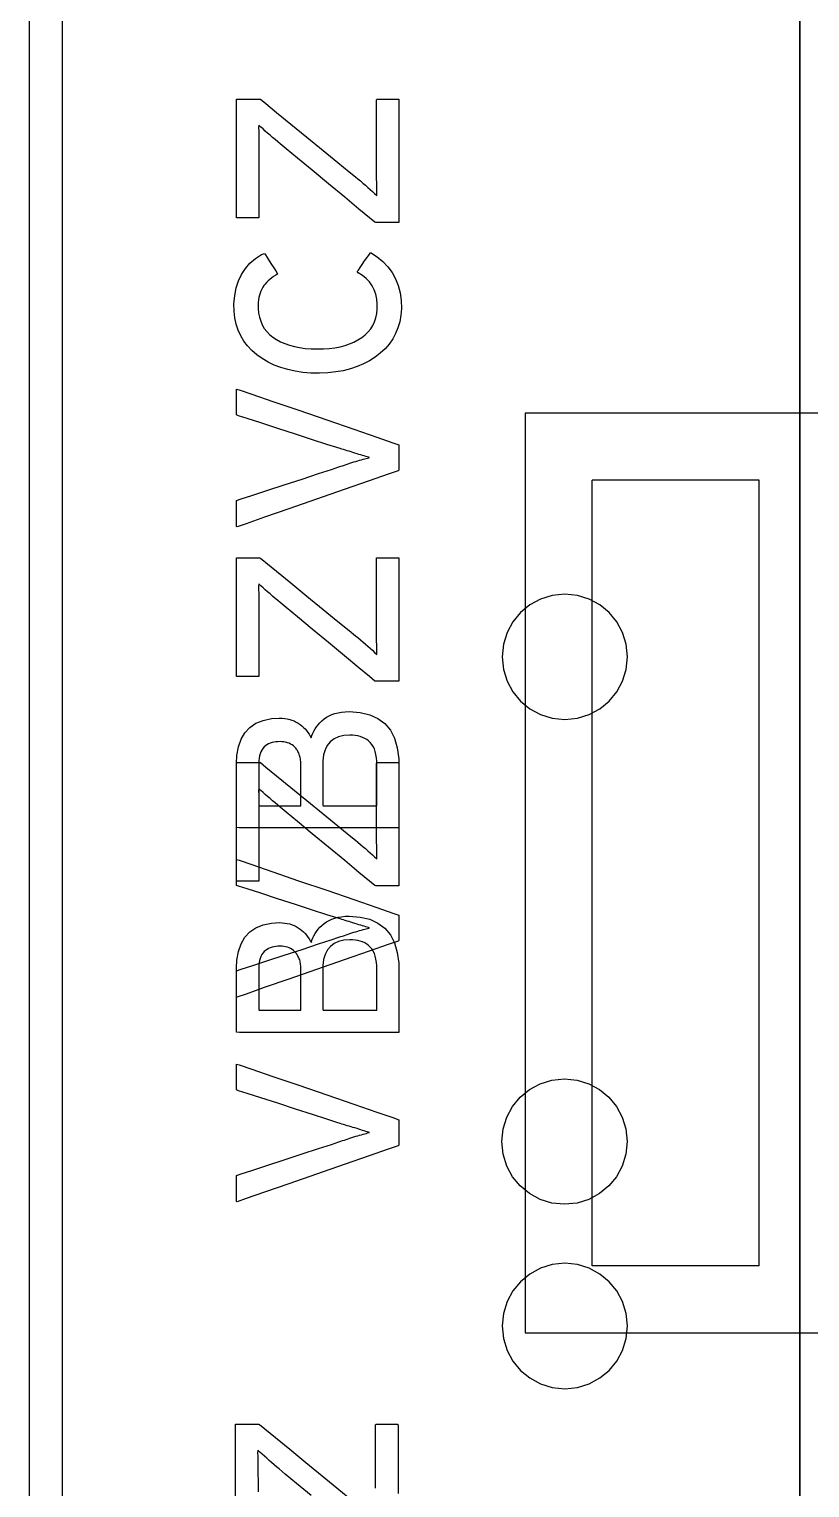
# Model space of a CAD drawing. Extents: x 1 to 47.7, y 0.2 to 33.5.
# Drawn here: x 34.671 to 35.138, y 13.323 to 14.195 of the extents above; entities that cross this region are included whole.
import ezdxf

# ---------------------------------------------------------------- set-up
doc = ezdxf.new("R2010")
doc.units = 0
doc.header["$MEASUREMENT"] = 0
for name, color, linetype in [('1_1__SCREW_TERMINAL_BLOCK_', 7, 'CONTINUOUS'), ('1_2__SCREW_TERMINAL_BLOCK_', 7, 'CONTINUOUS'), ('1_3__CONNECTORIZED_RELAY__', 7, 'CONTINUOUS'), ('1_4__CONNECTORIZED_RELAY__', 7, 'CONTINUOUS')]:
    doc.layers.add(name, color=color, linetype=linetype)

msp = doc.modelspace()

# ---------------------------------------------------------------- linework, layer by layer
at = {"layer": '1_1__SCREW_TERMINAL_BLOCK_'}
for points in [[(34.67119, 14.24592), (34.67119, 14.19406), (34.67119, 14.14131), (34.67119, 14.08769), (34.67119, 14.0332), (34.67119, 13.97785), (34.67119, 13.92167), (34.67119, 13.86466), (34.67119, 13.80683), (34.67119, 13.7482), (34.67119, 13.68879), (34.6712, 13.6286), (34.6712, 13.56764), (34.6712, 13.50594), (34.6712, 13.38034), (34.6712, 13.25189), (34.6712, 13.1207), (34.6712, 12.98687), (34.6712, 12.8505), (34.6712, 12.7117), (34.6712, 12.57057), (34.6712, 12.42721), (34.6712, 12.28172), (34.6712, 12.13421)], [(34.69119, 12.80901), (34.69119, 12.93327), (34.69119, 13.05502), (34.69119, 13.17415), (34.69119, 13.29058), (34.69119, 13.40421), (34.69119, 13.45994), (34.69119, 13.51493), (34.69119, 13.56917), (34.69118, 13.62266), (34.69118, 13.67537), (34.69118, 13.72729), (34.69118, 13.77842), (34.69118, 13.82874), (34.69118, 13.87823), (34.69118, 13.9269), (34.69118, 13.97471), (34.69118, 14.02167), (34.69118, 14.06776), (34.69118, 14.11297), (34.69118, 14.15729), (34.69118, 14.2007)]]:
    msp.add_lwpolyline(points, dxfattribs=at)
for points in [[(34.89242, 13.80549), (34.8919, 13.80549), (34.89052, 13.80549), (34.88853, 13.80549), (34.8862, 13.80549), (34.88377, 13.80549), (34.88151, 13.80549), (34.87967, 13.80549), (34.87851, 13.80549), (34.87806, 13.80564), (34.87486, 13.80828), (34.86847, 13.81357), (34.85992, 13.82065), (34.85026, 13.82864), (34.84052, 13.8367), (34.83175, 13.84395), (34.82499, 13.84955), (34.82127, 13.85263), (34.81993, 13.85374), (34.81833, 13.85508), (34.81679, 13.8564), (34.81529, 13.85769), (34.81385, 13.85896), (34.81245, 13.8602), (34.81111, 13.86142), (34.80981, 13.86261), (34.80856, 13.86378), (34.80844, 13.86225), (34.80849, 13.86021), (34.80854, 13.8581), (34.80858, 13.85592), (34.80861, 13.85367), (34.80863, 13.85136), (34.80865, 13.84897), (34.80866, 13.84651), (34.80866, 13.84432), (34.80866, 13.84265), (34.80866, 13.83887), (34.80866, 13.83365), (34.80866, 13.82764), (34.80866, 13.82148), (34.80866, 13.81584), (34.80866, 13.81136), (34.80866, 13.80871), (34.80857, 13.80827), (34.8077, 13.80827), (34.80611, 13.80827), (34.80406, 13.80827), (34.80178, 13.80827), (34.79952, 13.80827), (34.79752, 13.80827), (34.79602, 13.80827), (34.79528, 13.80827), (34.79523, 13.80962), (34.79523, 13.81544), (34.79523, 13.82466), (34.79523, 13.836), (34.79523, 13.84816), (34.79523, 13.85987), (34.79523, 13.86983), (34.79523, 13.87675), (34.79523, 13.87934), (34.79575, 13.87934), (34.79712, 13.87934), (34.7991, 13.87934), (34.80143, 13.87934), (34.80384, 13.87934), (34.8061, 13.87934), (34.80793, 13.87934), (34.80908, 13.87934), (34.80953, 13.87919), (34.81273, 13.87658), (34.81913, 13.87135), (34.82769, 13.86436), (34.83736, 13.85645), (34.84711, 13.84849), (34.85589, 13.84131), (34.86266, 13.83578), (34.86638, 13.83274), (34.86772, 13.83165), (34.86933, 13.83033), (34.87089, 13.82903), (34.87239, 13.82774), (34.87384, 13.82648), (34.87523, 13.82523), (34.87657, 13.824), (34.87786, 13.82279), (34.87909, 13.82159), (34.87921, 13.82312), (34.87916, 13.82516), (34.87911, 13.82727), (34.87907, 13.82945), (34.87904, 13.8317), (34.87902, 13.83401), (34.879, 13.8364), (34.87899, 13.83886), (34.87899, 13.84105), (34.87899, 13.84283), (34.87899, 13.84684), (34.87899, 13.85238), (34.87899, 13.85877), (34.87899, 13.86531), (34.87899, 13.8713), (34.87899, 13.87605), (34.87899, 13.87887), (34.87908, 13.87934), (34.87995, 13.87934), (34.88154, 13.87934), (34.88359, 13.87934), (34.88587, 13.87934), (34.88813, 13.87934), (34.89013, 13.87934), (34.89162, 13.87934), (34.89237, 13.87934), (34.89242, 13.87793), (34.89242, 13.87189), (34.89242, 13.86231), (34.89242, 13.85053), (34.89242, 13.83788), (34.89242, 13.82572), (34.89242, 13.81537), (34.89242, 13.80818)], [(34.8626, 13.78739), (34.86917, 13.78687), (34.87492, 13.78549), (34.87985, 13.78326), (34.88397, 13.78016), (34.88727, 13.77621), (34.88976, 13.77139), (34.89143, 13.76572), (34.89229, 13.75919), (34.89242, 13.7549), (34.89242, 13.75236), (34.89242, 13.74778), (34.89242, 13.74189), (34.89242, 13.73541), (34.89242, 13.72904), (34.89242, 13.72351), (34.89242, 13.71953), (34.89242, 13.71782), (34.88949, 13.7178), (34.8803, 13.7178), (34.86666, 13.7178), (34.85043, 13.7178), (34.83348, 13.7178), (34.81767, 13.7178), (34.80486, 13.7178), (34.79691, 13.7178), (34.79523, 13.71797), (34.79523, 13.72033), (34.79523, 13.72487), (34.79523, 13.73085), (34.79523, 13.73753), (34.79523, 13.74416), (34.79523, 13.75002), (34.79523, 13.75435), (34.79523, 13.75642), (34.79547, 13.76107), (34.79637, 13.76634), (34.79796, 13.7709), (34.80022, 13.77476), (34.80317, 13.77792), (34.80681, 13.78037), (34.81112, 13.78213), (34.81612, 13.78318), (34.82085, 13.78351), (34.8225, 13.78345), (34.82408, 13.78329), (34.8256, 13.78304), (34.82705, 13.7827), (34.82843, 13.78226), (34.82974, 13.78174), (34.83099, 13.78112), (34.83217, 13.78042), (34.83328, 13.77964), (34.83432, 13.77881), (34.83531, 13.77792), (34.83624, 13.77697), (34.83711, 13.77596), (34.83792, 13.7749), (34.83868, 13.77378), (34.83938, 13.77261), (34.83999, 13.77167), (34.84037, 13.77305), (34.84087, 13.7744), (34.84149, 13.77572), (34.84222, 13.77701), (34.84307, 13.77827), (34.84403, 13.77951), (34.84511, 13.78071), (34.8463, 13.78189), (34.84761, 13.78301), (34.84904, 13.78401), (34.8506, 13.78489), (34.85229, 13.78563), (34.8541, 13.78624), (34.85604, 13.78672), (34.8581, 13.78708), (34.86029, 13.7873)], [(34.82128, 13.76941), (34.82001, 13.76937), (34.81879, 13.76925), (34.81763, 13.76906), (34.81651, 13.76879), (34.81545, 13.76843), (34.81443, 13.76801), (34.81347, 13.7675), (34.81256, 13.76691), (34.81172, 13.7662), (34.811, 13.76534), (34.81037, 13.76437), (34.80983, 13.7633), (34.80939, 13.76212), (34.80903, 13.76084), (34.80877, 13.75945), (34.8086, 13.75795), (34.80853, 13.75635), (34.80853, 13.75538), (34.80853, 13.75281), (34.80853, 13.74913), (34.80853, 13.74483), (34.80853, 13.74041), (34.80853, 13.73636), (34.80853, 13.73317), (34.80853, 13.73134), (34.80878, 13.73109), (34.8106, 13.73109), (34.81378, 13.73109), (34.81781, 13.73109), (34.82221, 13.73109), (34.8265, 13.73109), (34.83016, 13.73109), (34.83272, 13.73109), (34.83369, 13.73109), (34.83369, 13.73206), (34.83369, 13.73463), (34.83369, 13.73831), (34.83369, 13.74261), (34.83369, 13.74703), (34.83369, 13.75108), (34.83369, 13.75427), (34.83369, 13.7561), (34.83368, 13.75677), (34.83365, 13.75759), (34.83359, 13.75837), (34.83349, 13.75912), (34.83336, 13.75984), (34.83321, 13.76053), (34.83301, 13.76118), (34.83279, 13.76181), (34.83253, 13.7624), (34.83227, 13.76296), (34.83199, 13.76349), (34.8317, 13.76401), (34.83138, 13.7645), (34.83105, 13.76498), (34.8307, 13.76543), (34.83034, 13.76586), (34.82995, 13.76627), (34.82934, 13.7668), (34.82848, 13.76741), (34.82758, 13.76794), (34.82664, 13.76839), (34.82566, 13.76876), (34.82463, 13.76904), (34.82355, 13.76925), (34.82244, 13.76937)], [(34.86301, 13.77329), (34.85942, 13.77299), (34.85628, 13.77223), (34.85359, 13.771), (34.85135, 13.76931), (34.84956, 13.76716), (34.84822, 13.76454), (34.84733, 13.76145), (34.84689, 13.7579), (34.84684, 13.75615), (34.84684, 13.75396), (34.84684, 13.75045), (34.84684, 13.74614), (34.84684, 13.74157), (34.84684, 13.73726), (34.84684, 13.73375), (34.84684, 13.73156), (34.84699, 13.73109), (34.84906, 13.73109), (34.85302, 13.73109), (34.85821, 13.73109), (34.86395, 13.73109), (34.86958, 13.73109), (34.87444, 13.73109), (34.87784, 13.73109), (34.87912, 13.73109), (34.87912, 13.73209), (34.87912, 13.73474), (34.87912, 13.73852), (34.87912, 13.74291), (34.87912, 13.74738), (34.87912, 13.75142), (34.87912, 13.7545), (34.87912, 13.75611), (34.87909, 13.75769), (34.87894, 13.75976), (34.87866, 13.76167), (34.87825, 13.76342), (34.8777, 13.76502), (34.87703, 13.76646), (34.87622, 13.76775), (34.87528, 13.76888), (34.87423, 13.76984), (34.87311, 13.77065), (34.87192, 13.77135), (34.87064, 13.77194), (34.86928, 13.77243), (34.86784, 13.7728), (34.86631, 13.77307), (34.8647, 13.77323)], [(34.89242, 13.66565), (34.89242, 13.66508), (34.89242, 13.66356), (34.89242, 13.66137), (34.89242, 13.6588), (34.89242, 13.65614), (34.89242, 13.65368), (34.89242, 13.6517), (34.89242, 13.65049), (34.89191, 13.65008), (34.88591, 13.64799), (34.87456, 13.64405), (34.85967, 13.63888), (34.84306, 13.6331), (34.82652, 13.62736), (34.81188, 13.62227), (34.80094, 13.61847), (34.79552, 13.61658), (34.79523, 13.6168), (34.79523, 13.61813), (34.79523, 13.62023), (34.79523, 13.6228), (34.79523, 13.62554), (34.79523, 13.62816), (34.79523, 13.63037), (34.79523, 13.63186), (34.79525, 13.63236), (34.79795, 13.63324), (34.80437, 13.63534), (34.81337, 13.63828), (34.82378, 13.64169), (34.83445, 13.64518), (34.84423, 13.64838), (34.85196, 13.65091), (34.85649, 13.6524), (34.85767, 13.65279), (34.85871, 13.65314), (34.85977, 13.65349), (34.86085, 13.65385), (34.86195, 13.65422), (34.86307, 13.6546), (34.86421, 13.65497), (34.86537, 13.65536), (34.86655, 13.65574), (34.86775, 13.65609), (34.86889, 13.65641), (34.86997, 13.65671), (34.87098, 13.65699), (34.87193, 13.65725), (34.87282, 13.65748), (34.87365, 13.6577), (34.87441, 13.6579), (34.87486, 13.65808), (34.87414, 13.65826), (34.87336, 13.65846), (34.87251, 13.6587), (34.8716, 13.65896), (34.87062, 13.65926), (34.86958, 13.65958), (34.86848, 13.65993), (34.86732, 13.66031), (34.8661, 13.66069), (34.8649, 13.66105), (34.86372, 13.6614), (34.86257, 13.66174), (34.86144, 13.66208), (34.86033, 13.66241), (34.85925, 13.66274), (34.85819, 13.66306), (34.85716, 13.66338), (34.85516, 13.66403), (34.84934, 13.66591), (34.84075, 13.66869), (34.83053, 13.672), (34.81984, 13.67545), (34.80984, 13.67869), (34.80166, 13.68134), (34.79648, 13.68302), (34.79523, 13.68346), (34.79523, 13.68433), (34.79523, 13.68609), (34.79523, 13.68844), (34.79523, 13.69109), (34.79523, 13.69376), (34.79523, 13.69615), (34.79523, 13.69797), (34.79523, 13.69893), (34.79674, 13.6985), (34.80438, 13.69588), (34.81687, 13.69159), (34.83241, 13.68625), (34.84919, 13.68049), (34.86538, 13.67493), (34.87919, 13.67019), (34.88881, 13.66689)], [(34.99146, 13.56769), (34.99901, 13.56693), (35.00604, 13.56475), (35.01241, 13.56129), (35.01796, 13.55671), (35.02254, 13.55116), (35.026, 13.54479), (35.02818, 13.53776), (35.02894, 13.53021), (35.02818, 13.52264), (35.026, 13.5156), (35.02254, 13.50923), (35.01796, 13.50368), (35.01241, 13.49909), (35.00604, 13.49564), (34.99901, 13.49345), (34.99146, 13.49269), (34.9839, 13.49345), (34.97687, 13.49564), (34.9705, 13.49909), (34.96495, 13.50368), (34.96037, 13.50923), (34.95691, 13.5156), (34.95473, 13.52264), (34.95397, 13.53021), (34.95473, 13.53776), (34.95691, 13.54479), (34.96037, 13.55116), (34.96495, 13.55671), (34.9705, 13.56129), (34.97687, 13.56475), (34.9839, 13.56693)]]:
    msp.add_lwpolyline(points, close=True, dxfattribs=at)
at = {"layer": '1_2__SCREW_TERMINAL_BLOCK_'}
for points in [[(35.13232, 15.01263), (35.13232, 12.37903)], [(34.67119, 14.24592), (34.67119, 14.19406), (34.67119, 14.14131), (34.67119, 14.08769), (34.67119, 14.0332), (34.67119, 13.97785), (34.67119, 13.92167), (34.67119, 13.86466), (34.67119, 13.80683), (34.67119, 13.7482), (34.67119, 13.68879), (34.6712, 13.6286), (34.6712, 13.56764), (34.6712, 13.50594), (34.6712, 13.38034), (34.6712, 13.25189), (34.6712, 13.1207), (34.6712, 12.98687), (34.6712, 12.8505), (34.6712, 12.7117), (34.6712, 12.57057), (34.6712, 12.42721), (34.6712, 12.28172), (34.6712, 12.13421)], [(34.69119, 12.80901), (34.69119, 12.93327), (34.69119, 13.05502), (34.69119, 13.17415), (34.69119, 13.29058), (34.69119, 13.40421), (34.69119, 13.45994), (34.69119, 13.51493), (34.69119, 13.56917), (34.69118, 13.62266), (34.69118, 13.67537), (34.69118, 13.72729), (34.69118, 13.77842), (34.69118, 13.82874), (34.69118, 13.87823), (34.69118, 13.9269), (34.69118, 13.97471), (34.69118, 14.02167), (34.69118, 14.06776), (34.69118, 14.11297), (34.69118, 14.15729), (34.69118, 14.2007)], [(34.79468, 13.31784), (34.79468, 13.33), (34.79468, 13.34171), (34.79468, 13.35167), (34.79468, 13.35859), (34.79468, 13.36118), (34.79519, 13.36118), (34.79657, 13.36118), (34.79855, 13.36118), (34.80087, 13.36118), (34.80329, 13.36118), (34.80554, 13.36118), (34.80737, 13.36118), (34.80853, 13.36118), (34.80898, 13.36103), (34.81218, 13.35842), (34.81858, 13.35319), (34.82713, 13.34619), (34.8368, 13.33829), (34.84655, 13.33033), (34.85533, 13.32315), (34.8621, 13.31762)], [(34.87843, 13.32289), (34.87843, 13.32467), (34.87843, 13.32867), (34.87843, 13.33422), (34.87843, 13.34061), (34.87843, 13.34715), (34.87843, 13.35314), (34.87843, 13.35789), (34.87843, 13.36071), (34.87853, 13.36118), (34.8794, 13.36118), (34.88098, 13.36118), (34.88303, 13.36118), (34.88531, 13.36118), (34.88757, 13.36118), (34.88957, 13.36118), (34.89107, 13.36118), (34.89182, 13.36118), (34.89186, 13.35977), (34.89186, 13.35373), (34.89186, 13.34415), (34.89186, 13.33237), (34.89186, 13.31972)], [(34.83997, 13.31854), (34.8312, 13.32579), (34.82443, 13.33139), (34.82072, 13.33447), (34.81938, 13.33558), (34.81778, 13.33692), (34.81623, 13.33823), (34.81474, 13.33953), (34.81329, 13.34079), (34.81189, 13.34204), (34.81055, 13.34326), (34.80925, 13.34445), (34.80801, 13.34562), (34.80788, 13.34409), (34.80794, 13.34205), (34.80798, 13.33994), (34.80802, 13.33776), (34.80805, 13.33551), (34.80808, 13.3332), (34.80809, 13.33081), (34.8081, 13.32835), (34.80811, 13.32616), (34.80811, 13.32449), (34.80811, 13.32071)]]:
    msp.add_lwpolyline(points, dxfattribs=at)
for points in [[(34.89243, 14.07985), (34.89191, 14.07985), (34.89053, 14.07985), (34.88855, 14.07985), (34.88621, 14.07985), (34.88379, 14.07985), (34.88152, 14.07985), (34.87968, 14.07985), (34.87853, 14.07985), (34.87807, 14.08), (34.87488, 14.08264), (34.86848, 14.08793), (34.85994, 14.095), (34.85027, 14.103), (34.84054, 14.11106), (34.83177, 14.11831), (34.825, 14.12391), (34.82128, 14.12699), (34.81995, 14.1281), (34.81835, 14.12944), (34.8168, 14.13076), (34.8153, 14.13205), (34.81386, 14.13332), (34.81246, 14.13456), (34.81112, 14.13578), (34.80982, 14.13697), (34.80858, 14.13814), (34.80845, 14.13661), (34.80851, 14.13457), (34.80855, 14.13246), (34.80859, 14.13028), (34.80862, 14.12803), (34.80864, 14.12572), (34.80866, 14.12333), (34.80867, 14.12087), (34.80868, 14.11868), (34.80868, 14.11701), (34.80868, 14.11323), (34.80868, 14.10801), (34.80868, 14.102), (34.80868, 14.09584), (34.80868, 14.0902), (34.80868, 14.08572), (34.80868, 14.08307), (34.80858, 14.08263), (34.80771, 14.08263), (34.80613, 14.08263), (34.80408, 14.08263), (34.8018, 14.08263), (34.79953, 14.08263), (34.79753, 14.08263), (34.79604, 14.08263), (34.79529, 14.08263), (34.79525, 14.08398), (34.79525, 14.0898), (34.79525, 14.09902), (34.79525, 14.11036), (34.79525, 14.12252), (34.79525, 14.13423), (34.79525, 14.14419), (34.79525, 14.15111), (34.79525, 14.1537), (34.79576, 14.1537), (34.79714, 14.1537), (34.79912, 14.1537), (34.80144, 14.1537), (34.80386, 14.1537), (34.80611, 14.1537), (34.80794, 14.1537), (34.8091, 14.1537), (34.80955, 14.15355), (34.81275, 14.15094), (34.81915, 14.14571), (34.8277, 14.13872), (34.83737, 14.13081), (34.84712, 14.12285), (34.8559, 14.11567), (34.86267, 14.11014), (34.86639, 14.1071), (34.86774, 14.10601), (34.86935, 14.10469), (34.8709, 14.10339), (34.8724, 14.1021), (34.87385, 14.10083), (34.87525, 14.09959), (34.87659, 14.09836), (34.87787, 14.09715), (34.8791, 14.09595), (34.87922, 14.09748), (34.87917, 14.09952), (34.87913, 14.10163), (34.87909, 14.10381), (34.87906, 14.10606), (34.87903, 14.10837), (34.87901, 14.11076), (34.879, 14.11322), (34.879, 14.11541), (34.879, 14.11719), (34.879, 14.12119), (34.879, 14.12674), (34.879, 14.13313), (34.879, 14.13967), (34.879, 14.14566), (34.879, 14.15041), (34.879, 14.15323), (34.8791, 14.1537), (34.87997, 14.1537), (34.88155, 14.1537), (34.8836, 14.1537), (34.88588, 14.1537), (34.88814, 14.1537), (34.89014, 14.1537), (34.89164, 14.1537), (34.89239, 14.1537), (34.89243, 14.15229), (34.89243, 14.14625), (34.89243, 14.13667), (34.89243, 14.12489), (34.89243, 14.11224), (34.89243, 14.10008), (34.89243, 14.08973), (34.89243, 14.08254)], [(34.87541, 14.06196), (34.87935, 14.05941), (34.88282, 14.05657), (34.88583, 14.05342), (34.88836, 14.04997), (34.89043, 14.04622), (34.89202, 14.04217), (34.89315, 14.03781), (34.8938, 14.03316), (34.89396, 14.02843), (34.89361, 14.02437), (34.8929, 14.02051), (34.89184, 14.01686), (34.89043, 14.01342), (34.88867, 14.0102), (34.88655, 14.00718), (34.88408, 14.00437), (34.88125, 14.00178), (34.87813, 13.99936), (34.8748, 13.99718), (34.87123, 13.99528), (34.86742, 13.99366), (34.86338, 13.99231), (34.8591, 13.99125), (34.85458, 13.99046), (34.84982, 13.98996), (34.84483, 13.98973), (34.83975, 13.98983), (34.8349, 13.99023), (34.83027, 13.9909), (34.82588, 13.99185), (34.82171, 13.99309), (34.81778, 13.9946), (34.81408, 13.99639), (34.81062, 13.99845), (34.80738, 14.0008), (34.80446, 14.00331), (34.80189, 14.00603), (34.79966, 14.00896), (34.79779, 14.0121), (34.79627, 14.01546), (34.7951, 14.01902), (34.79428, 14.0228), (34.79381, 14.02678), (34.79372, 14.03127), (34.79415, 14.03619), (34.79504, 14.04075), (34.7964, 14.04495), (34.79823, 14.0488), (34.80052, 14.0523), (34.80328, 14.05545), (34.80651, 14.05824), (34.81021, 14.06069), (34.81193, 14.0614), (34.81253, 14.06046), (34.81354, 14.0589), (34.8148, 14.05695), (34.81617, 14.05482), (34.81751, 14.05274), (34.81867, 14.05094), (34.81951, 14.04965), (34.81987, 14.04908), (34.81872, 14.04837), (34.81746, 14.04754), (34.81628, 14.04669), (34.81519, 14.04581), (34.81417, 14.04492), (34.81323, 14.044), (34.81237, 14.04306), (34.81159, 14.0421), (34.8109, 14.0411), (34.8103, 14.04001), (34.80979, 14.03884), (34.80934, 14.03762), (34.80897, 14.03632), (34.80867, 14.03497), (34.80845, 14.03355), (34.80829, 14.03206), (34.80821, 14.0305), (34.80823, 14.02842), (34.80848, 14.02573), (34.80896, 14.0232), (34.80969, 14.02082), (34.81066, 14.0186), (34.81187, 14.01654), (34.81332, 14.01463), (34.81501, 14.01289), (34.81694, 14.01129), (34.81914, 14.00983), (34.82153, 14.00853), (34.82412, 14.0074), (34.82689, 14.00644), (34.82985, 14.00565), (34.83299, 14.00504), (34.83633, 14.0046), (34.83985, 14.00433), (34.84355, 14.00423), (34.84724, 14.00431), (34.85074, 14.00455), (34.85406, 14.00497), (34.8572, 14.00556), (34.86015, 14.00632), (34.86292, 14.00726), (34.86551, 14.00837), (34.86791, 14.00965), (34.87014, 14.01109), (34.8722, 14.01266), (34.874, 14.01439), (34.87555, 14.01628), (34.87684, 14.01832), (34.87788, 14.02052), (34.87865, 14.02287), (34.87917, 14.02538), (34.87944, 14.02805), (34.87944, 14.03103), (34.87913, 14.03408), (34.87851, 14.03692), (34.87756, 14.03957), (34.8763, 14.04202), (34.87472, 14.04428), (34.87282, 14.04633), (34.8706, 14.04819), (34.86805, 14.04984), (34.86748, 14.05049), (34.86815, 14.05145), (34.8692, 14.05297), (34.87049, 14.05484), (34.87187, 14.05684), (34.8732, 14.05876), (34.87433, 14.0604), (34.87511, 14.06153)], [(34.89243, 13.94693), (34.89243, 13.94636), (34.89243, 13.94483), (34.89243, 13.94264), (34.89243, 13.94008), (34.89243, 13.93742), (34.89243, 13.93496), (34.89243, 13.93298), (34.89243, 13.93177), (34.89193, 13.93136), (34.88593, 13.92927), (34.87458, 13.92533), (34.85969, 13.92015), (34.84307, 13.91438), (34.82654, 13.90863), (34.8119, 13.90354), (34.80096, 13.89974), (34.79553, 13.89786), (34.79525, 13.89808), (34.79525, 13.89941), (34.79525, 13.90151), (34.79525, 13.90408), (34.79525, 13.90682), (34.79525, 13.90944), (34.79525, 13.91164), (34.79525, 13.91314), (34.79527, 13.91364), (34.79796, 13.91452), (34.80439, 13.91662), (34.81338, 13.91956), (34.82379, 13.92297), (34.83446, 13.92646), (34.84424, 13.92966), (34.85198, 13.93219), (34.85651, 13.93367), (34.85768, 13.93406), (34.85872, 13.93441), (34.85978, 13.93477), (34.86086, 13.93513), (34.86196, 13.9355), (34.86308, 13.93587), (34.86422, 13.93625), (34.86538, 13.93663), (34.86656, 13.93702), (34.86776, 13.93737), (34.8689, 13.93769), (34.86998, 13.93798), (34.871, 13.93826), (34.87195, 13.93852), (34.87284, 13.93876), (34.87366, 13.93898), (34.87442, 13.93918), (34.87488, 13.93936), (34.87415, 13.93954), (34.87337, 13.93974), (34.87252, 13.93997), (34.87161, 13.94024), (34.87063, 13.94053), (34.8696, 13.94086), (34.8685, 13.94121), (34.86733, 13.94159), (34.86612, 13.94197), (34.86491, 13.94233), (34.86374, 13.94268), (34.86258, 13.94302), (34.86145, 13.94336), (34.86035, 13.94369), (34.85927, 13.94402), (34.85821, 13.94434), (34.85718, 13.94466), (34.85517, 13.94531), (34.84935, 13.94719), (34.84076, 13.94997), (34.83055, 13.95327), (34.81986, 13.95673), (34.80985, 13.95997), (34.80168, 13.96261), (34.79649, 13.96429), (34.79525, 13.96474), (34.79525, 13.96561), (34.79525, 13.96737), (34.79525, 13.96972), (34.79525, 13.97237), (34.79525, 13.97504), (34.79525, 13.97743), (34.79525, 13.97925), (34.79525, 13.98021), (34.79675, 13.97978), (34.80439, 13.97715), (34.81689, 13.97286), (34.83243, 13.96753), (34.8492, 13.96177), (34.8654, 13.95621), (34.87921, 13.95147), (34.88882, 13.94816)], [(34.99169, 13.78259), (34.99924, 13.78336), (35.00628, 13.78554), (35.01265, 13.789), (35.0182, 13.79358), (35.02278, 13.79914), (35.02624, 13.80551), (35.02843, 13.81255), (35.02919, 13.82011), (35.02843, 13.82766), (35.02624, 13.8347), (35.02278, 13.84107), (35.0182, 13.84662), (35.01265, 13.85119), (35.00628, 13.85465), (34.99924, 13.85684), (34.99169, 13.8576), (34.98413, 13.85684), (34.97709, 13.85465), (34.97072, 13.85119), (34.96517, 13.84662), (34.96059, 13.84107), (34.95713, 13.8347), (34.95495, 13.82766), (34.95418, 13.82011), (34.95495, 13.81255), (34.95713, 13.80551), (34.96059, 13.79914), (34.96517, 13.79358), (34.97072, 13.789), (34.97709, 13.78554), (34.98413, 13.78336)], [(34.89243, 13.68313), (34.89191, 13.68313), (34.89053, 13.68313), (34.88855, 13.68313), (34.88621, 13.68313), (34.88379, 13.68313), (34.88152, 13.68313), (34.87968, 13.68313), (34.87853, 13.68313), (34.87807, 13.68328), (34.87488, 13.68593), (34.86848, 13.69122), (34.85994, 13.69829), (34.85027, 13.70628), (34.84054, 13.71434), (34.83177, 13.7216), (34.825, 13.7272), (34.82128, 13.73027), (34.81995, 13.73138), (34.81835, 13.73272), (34.8168, 13.73404), (34.8153, 13.73533), (34.81386, 13.7366), (34.81246, 13.73784), (34.81112, 13.73906), (34.80982, 13.74026), (34.80858, 13.74143), (34.80845, 13.7399), (34.80851, 13.73786), (34.80855, 13.73575), (34.80859, 13.73357), (34.80862, 13.73132), (34.80864, 13.729), (34.80866, 13.72661), (34.80867, 13.72415), (34.80868, 13.72196), (34.80868, 13.72029), (34.80868, 13.71652), (34.80868, 13.7113), (34.80868, 13.70528), (34.80868, 13.69913), (34.80868, 13.69348), (34.80868, 13.68901), (34.80868, 13.68636), (34.80858, 13.68591), (34.80771, 13.68591), (34.80613, 13.68591), (34.80408, 13.68591), (34.8018, 13.68591), (34.79953, 13.68591), (34.79753, 13.68591), (34.79604, 13.68591), (34.79529, 13.68591), (34.79525, 13.68727), (34.79525, 13.69308), (34.79525, 13.7023), (34.79525, 13.71364), (34.79525, 13.72581), (34.79525, 13.73752), (34.79525, 13.74747), (34.79525, 13.75439), (34.79525, 13.75699), (34.79576, 13.75699), (34.79714, 13.75699), (34.79912, 13.75699), (34.80144, 13.75699), (34.80386, 13.75699), (34.80611, 13.75699), (34.80794, 13.75699), (34.8091, 13.75699), (34.80955, 13.75684), (34.81275, 13.75422), (34.81915, 13.74899), (34.8277, 13.742), (34.83737, 13.7341), (34.84712, 13.72613), (34.8559, 13.71896), (34.86267, 13.71343), (34.86639, 13.71039), (34.86774, 13.70929), (34.86935, 13.70797), (34.8709, 13.70667), (34.8724, 13.70539), (34.87385, 13.70412), (34.87525, 13.70287), (34.87659, 13.70164), (34.87787, 13.70043), (34.8791, 13.69924), (34.87922, 13.70076), (34.87917, 13.7028), (34.87913, 13.70491), (34.87909, 13.70709), (34.87906, 13.70934), (34.87903, 13.71166), (34.87901, 13.71405), (34.879, 13.71651), (34.879, 13.7187), (34.879, 13.72047), (34.879, 13.72448), (34.879, 13.73003), (34.879, 13.73641), (34.879, 13.74295), (34.879, 13.74895), (34.879, 13.7537), (34.879, 13.75651), (34.8791, 13.75699), (34.87997, 13.75699), (34.88155, 13.75699), (34.8836, 13.75699), (34.88588, 13.75699), (34.88814, 13.75699), (34.89014, 13.75699), (34.89164, 13.75699), (34.89239, 13.75699), (34.89243, 13.75558), (34.89243, 13.74954), (34.89243, 13.73995), (34.89243, 13.72817), (34.89243, 13.71553), (34.89243, 13.70336), (34.89243, 13.69302), (34.89243, 13.68583)], [(34.86262, 13.66504), (34.86918, 13.66452), (34.87492, 13.66314), (34.87986, 13.6609), (34.88397, 13.65781), (34.88728, 13.65385), (34.88977, 13.64904), (34.89144, 13.64337), (34.8923, 13.63684), (34.89243, 13.63255), (34.89243, 13.63), (34.89243, 13.62543), (34.89243, 13.61954), (34.89243, 13.61305), (34.89243, 13.60668), (34.89243, 13.60115), (34.89243, 13.59717), (34.89243, 13.59546), (34.8895, 13.59545), (34.88031, 13.59545), (34.86667, 13.59545), (34.85045, 13.59545), (34.8335, 13.59545), (34.81769, 13.59545), (34.80487, 13.59545), (34.79693, 13.59545), (34.79525, 13.59562), (34.79525, 13.59797), (34.79525, 13.60251), (34.79525, 13.60849), (34.79525, 13.61517), (34.79525, 13.62181), (34.79525, 13.62767), (34.79525, 13.632), (34.79525, 13.63406), (34.79548, 13.63872), (34.79638, 13.64398), (34.79797, 13.64854), (34.80024, 13.6524), (34.80319, 13.65556), (34.80682, 13.65802), (34.81113, 13.65977), (34.81613, 13.66083), (34.82086, 13.66116), (34.82251, 13.66109), (34.8241, 13.66093), (34.82561, 13.66068), (34.82706, 13.66034), (34.82844, 13.65991), (34.82976, 13.65938), (34.831, 13.65877), (34.83218, 13.65806), (34.83329, 13.65729), (34.83433, 13.65645), (34.83532, 13.65556), (34.83625, 13.65461), (34.83712, 13.65361), (34.83794, 13.65255), (34.83869, 13.65143), (34.83939, 13.65025), (34.84, 13.64931), (34.84039, 13.65069), (34.84089, 13.65204), (34.8415, 13.65336), (34.84223, 13.65465), (34.84308, 13.65592), (34.84404, 13.65715), (34.84512, 13.65836), (34.84632, 13.65953), (34.84762, 13.66066), (34.84906, 13.66166), (34.85061, 13.66253), (34.8523, 13.66327), (34.85411, 13.66389), (34.85605, 13.66437), (34.85811, 13.66472), (34.8603, 13.66495)], [(34.82129, 13.64705), (34.82002, 13.64702), (34.81881, 13.6469), (34.81764, 13.6467), (34.81652, 13.64643), (34.81546, 13.64608), (34.81445, 13.64565), (34.81348, 13.64514), (34.81257, 13.64456), (34.81174, 13.64384), (34.81102, 13.64298), (34.81039, 13.64201), (34.80985, 13.64094), (34.8094, 13.63977), (34.80905, 13.63848), (34.80878, 13.6371), (34.80861, 13.6356), (34.80854, 13.63401), (34.80854, 13.63304), (34.80854, 13.63047), (34.80854, 13.62679), (34.80854, 13.62249), (34.80854, 13.61806), (34.80854, 13.61401), (34.80854, 13.61082), (34.80854, 13.60899), (34.80879, 13.60874), (34.81061, 13.60874), (34.81379, 13.60874), (34.81782, 13.60874), (34.82223, 13.60874), (34.82651, 13.60874), (34.83018, 13.60874), (34.83274, 13.60874), (34.8337, 13.60874), (34.8337, 13.6097), (34.8337, 13.61228), (34.8337, 13.61596), (34.8337, 13.62026), (34.8337, 13.62468), (34.8337, 13.62873), (34.8337, 13.63192), (34.8337, 13.63375), (34.8337, 13.63443), (34.83366, 13.63524), (34.8336, 13.63602), (34.83351, 13.63677), (34.83338, 13.63749), (34.83322, 13.63818), (34.83303, 13.63883), (34.8328, 13.63945), (34.83255, 13.64004), (34.83228, 13.6406), (34.83201, 13.64114), (34.83171, 13.64165), (34.8314, 13.64215), (34.83106, 13.64262), (34.83072, 13.64307), (34.83035, 13.64351), (34.82996, 13.64391), (34.82935, 13.64445), (34.8285, 13.64506), (34.8276, 13.64559), (34.82665, 13.64604), (34.82567, 13.6464), (34.82464, 13.64669), (34.82357, 13.64689), (34.82245, 13.64701)], [(34.86304, 13.65093), (34.85944, 13.65064), (34.8563, 13.64988), (34.85361, 13.64865), (34.85137, 13.64696), (34.84957, 13.6448), (34.84823, 13.64218), (34.84734, 13.6391), (34.8469, 13.63555), (34.84686, 13.6338), (34.84686, 13.63161), (34.84686, 13.6281), (34.84686, 13.62379), (34.84686, 13.61921), (34.84686, 13.61491), (34.84686, 13.61139), (34.84686, 13.6092), (34.84701, 13.60874), (34.84907, 13.60874), (34.85303, 13.60874), (34.85822, 13.60874), (34.86396, 13.60874), (34.8696, 13.60874), (34.87445, 13.60874), (34.87785, 13.60874), (34.87914, 13.60874), (34.87914, 13.60974), (34.87914, 13.61239), (34.87914, 13.61616), (34.87914, 13.62055), (34.87914, 13.62502), (34.87914, 13.62906), (34.87914, 13.63215), (34.87914, 13.63375), (34.87911, 13.63534), (34.87896, 13.6374), (34.87867, 13.63932), (34.87826, 13.64107), (34.87772, 13.64267), (34.87704, 13.64411), (34.87623, 13.64539), (34.87529, 13.64652), (34.87424, 13.64748), (34.87313, 13.64829), (34.87193, 13.64899), (34.87065, 13.64959), (34.86929, 13.65007), (34.86785, 13.65045), (34.86633, 13.65072), (34.86472, 13.65088)], [(34.89243, 13.54329), (34.89243, 13.54272), (34.89243, 13.5412), (34.89243, 13.53901), (34.89243, 13.53645), (34.89243, 13.53379), (34.89243, 13.53133), (34.89243, 13.52935), (34.89243, 13.52814), (34.89193, 13.52773), (34.88593, 13.52564), (34.87458, 13.5217), (34.85969, 13.51652), (34.84307, 13.51075), (34.82654, 13.505), (34.8119, 13.49991), (34.80096, 13.49611), (34.79553, 13.49423), (34.79525, 13.49445), (34.79525, 13.49578), (34.79525, 13.49788), (34.79525, 13.50044), (34.79525, 13.50319), (34.79525, 13.50581), (34.79525, 13.50801), (34.79525, 13.50951), (34.79527, 13.51), (34.79796, 13.51089), (34.80439, 13.51299), (34.81338, 13.51593), (34.82379, 13.51934), (34.83446, 13.52283), (34.84424, 13.52603), (34.85198, 13.52856), (34.85651, 13.53004), (34.85768, 13.53043), (34.85872, 13.53078), (34.85978, 13.53114), (34.86086, 13.5315), (34.86196, 13.53187), (34.86308, 13.53224), (34.86422, 13.53262), (34.86538, 13.533), (34.86656, 13.53339), (34.86776, 13.53374), (34.8689, 13.53405), (34.86998, 13.53435), (34.871, 13.53463), (34.87195, 13.53489), (34.87284, 13.53513), (34.87366, 13.53535), (34.87442, 13.53555), (34.87488, 13.53573), (34.87415, 13.5359), (34.87337, 13.53611), (34.87252, 13.53634), (34.87161, 13.53661), (34.87063, 13.5369), (34.8696, 13.53722), (34.8685, 13.53758), (34.86733, 13.53796), (34.86612, 13.53834), (34.86491, 13.53869), (34.86374, 13.53904), (34.86258, 13.53939), (34.86145, 13.53973), (34.86035, 13.54006), (34.85927, 13.54039), (34.85821, 13.54071), (34.85718, 13.54103), (34.85517, 13.54167), (34.84935, 13.54356), (34.84076, 13.54634), (34.83055, 13.54964), (34.81986, 13.5531), (34.80985, 13.55634), (34.80168, 13.55898), (34.79649, 13.56066), (34.79525, 13.56111), (34.79525, 13.56198), (34.79525, 13.56373), (34.79525, 13.56608), (34.79525, 13.56874), (34.79525, 13.57141), (34.79525, 13.57379), (34.79525, 13.57562), (34.79525, 13.57658), (34.79675, 13.57614), (34.80439, 13.57352), (34.81689, 13.56923), (34.83243, 13.5639), (34.8492, 13.55814), (34.8654, 13.55258), (34.87921, 13.54783), (34.88882, 13.54453)], [(34.99169, 13.38242), (34.99924, 13.38318), (35.00628, 13.38537), (35.01265, 13.38883), (35.0182, 13.39341), (35.02278, 13.39896), (35.02624, 13.40534), (35.02843, 13.41238), (35.02919, 13.41994), (35.02843, 13.42749), (35.02624, 13.43453), (35.02278, 13.44089), (35.0182, 13.44644), (35.01265, 13.45102), (35.00628, 13.45448), (34.99924, 13.45666), (34.99169, 13.45742), (34.98413, 13.45666), (34.97709, 13.45448), (34.97072, 13.45102), (34.96517, 13.44644), (34.96059, 13.44089), (34.95713, 13.43453), (34.95495, 13.42749), (34.95418, 13.41994), (34.95495, 13.41238), (34.95713, 13.40534), (34.96059, 13.39896), (34.96517, 13.39341), (34.97072, 13.38883), (34.97709, 13.38537), (34.98413, 13.38318)]]:
    msp.add_lwpolyline(points, close=True, dxfattribs=at)
at = {"layer": '1_3__CONNECTORIZED_RELAY__'}
for points in [[(34.69119, 12.84646), (34.69119, 12.94335), (34.69119, 13.03871), (34.69119, 13.13252), (34.69119, 13.22471), (34.69119, 13.31525), (34.69119, 13.40409), (34.69119, 13.49118), (34.69119, 13.57648), (34.69118, 13.65995), (34.69118, 13.74153), (34.69118, 13.82119), (34.69118, 13.89887), (34.69118, 13.97454), (34.69118, 14.04814), (34.69118, 14.11963), (34.69118, 14.18897), (34.69118, 14.2561)], [(34.67119, 14.22298), (34.67119, 14.17073), (34.67119, 14.11759), (34.67119, 14.06358), (34.67119, 14.0087), (34.67119, 13.95298), (34.67119, 13.89643), (34.67119, 13.83905), (34.67119, 13.78087), (34.67119, 13.72189), (34.67119, 13.66213), (34.6712, 13.6016), (34.6712, 13.54031), (34.6712, 13.47828), (34.6712, 13.35204), (34.6712, 13.22297), (34.6712, 13.09118), (34.6712, 12.95678), (34.6712, 12.81986), (34.6712, 12.68053), (34.6712, 12.5389), (34.6712, 12.39506), (34.6712, 12.24911), (34.67121, 12.10117)], [(34.96791, 13.41591), (35.30794, 13.41591), (35.30794, 13.2309), (35.7079, 13.2309), (35.7079, 13.41591), (36.04793, 13.41591), (36.04793, 13.96574), (35.7079, 13.96574), (35.7079, 14.15074), (35.30794, 14.15074), (35.30794, 13.96574), (34.96791, 13.96574), (34.96791, 13.41591)], [(35.00806, 13.45587), (35.00806, 13.92578)], [(35.10796, 13.92578), (35.00806, 13.92578)], [(35.10796, 13.45587), (35.10796, 13.92578)], [(35.10796, 13.45587), (35.00806, 13.45587)]]:
    msp.add_lwpolyline(points, dxfattribs=at)
at = {"layer": '1_4__CONNECTORIZED_RELAY__'}
for points in [[(35.13232, 12.63313), (35.13232, 12.96334), (35.13232, 13.3718), (35.13232, 13.81342), (35.13232, 14.2431)], [(34.67119, 14.19697), (34.67119, 14.14279), (34.67119, 14.08769), (34.67119, 14.03167), (34.67119, 13.97475), (34.67119, 13.91695), (34.67119, 13.85827), (34.67119, 13.79873), (34.67119, 13.73836), (34.67119, 13.67714), (34.6712, 13.61512), (34.6712, 13.55229), (34.6712, 13.48867), (34.6712, 13.42428), (34.6712, 13.35912), (34.6712, 13.22659), (34.6712, 13.09118), (34.6712, 12.95301), (34.6712, 12.81218), (34.6712, 12.66882), (34.6712, 12.52302), (34.6712, 12.37491), (34.6712, 12.22459), (34.67121, 12.07218)], [(34.69119, 12.8115), (34.69119, 12.93991), (34.69119, 13.06568), (34.69119, 13.18869), (34.69119, 13.30884), (34.69119, 13.36781), (34.69119, 13.42603), (34.69119, 13.48348), (34.69119, 13.54015), (34.69119, 13.59603), (34.69118, 13.6511), (34.69118, 13.70535), (34.69118, 13.75877), (34.69118, 13.81134), (34.69118, 13.86305), (34.69118, 13.9139), (34.69118, 13.96385), (34.69118, 14.01291), (34.69118, 14.06106), (34.69118, 14.10828), (34.69118, 14.15457), (34.69118, 14.19991)], [(34.79468, 13.31784), (34.79468, 13.33), (34.79468, 13.34171), (34.79468, 13.35167), (34.79468, 13.35859), (34.79468, 13.36118), (34.79519, 13.36118), (34.79657, 13.36118), (34.79855, 13.36118), (34.80087, 13.36118), (34.80329, 13.36118), (34.80554, 13.36118), (34.80737, 13.36118), (34.80853, 13.36118), (34.80898, 13.36103), (34.81218, 13.35842), (34.81858, 13.35319), (34.82713, 13.34619), (34.8368, 13.33829), (34.84655, 13.33033), (34.85533, 13.32315), (34.8621, 13.31762)], [(34.87843, 13.32289), (34.87843, 13.32467), (34.87843, 13.32867), (34.87843, 13.33422), (34.87843, 13.34061), (34.87843, 13.34715), (34.87843, 13.35314), (34.87843, 13.35789), (34.87843, 13.36071), (34.87853, 13.36118), (34.8794, 13.36118), (34.88098, 13.36118), (34.88303, 13.36118), (34.88531, 13.36118), (34.88757, 13.36118), (34.88957, 13.36118), (34.89107, 13.36118), (34.89182, 13.36118), (34.89186, 13.35977), (34.89186, 13.35373), (34.89186, 13.34415), (34.89186, 13.33237), (34.89186, 13.31972)], [(34.83997, 13.31854), (34.8312, 13.32579), (34.82443, 13.33139), (34.82072, 13.33447), (34.81938, 13.33558), (34.81778, 13.33692), (34.81623, 13.33823), (34.81474, 13.33953), (34.81329, 13.34079), (34.81189, 13.34204), (34.81055, 13.34326), (34.80925, 13.34445), (34.80801, 13.34562), (34.80788, 13.34409), (34.80794, 13.34205), (34.80798, 13.33994), (34.80802, 13.33776), (34.80805, 13.33551), (34.80808, 13.3332), (34.80809, 13.33081), (34.8081, 13.32835), (34.80811, 13.32616), (34.80811, 13.32449), (34.80811, 13.32071)]]:
    msp.add_lwpolyline(points, dxfattribs=at)
for points in [[(34.89243, 14.07985), (34.89191, 14.07985), (34.89053, 14.07985), (34.88855, 14.07985), (34.88621, 14.07985), (34.88379, 14.07985), (34.88152, 14.07985), (34.87968, 14.07985), (34.87853, 14.07985), (34.87807, 14.08), (34.87488, 14.08264), (34.86848, 14.08793), (34.85994, 14.095), (34.85027, 14.103), (34.84054, 14.11106), (34.83177, 14.11831), (34.825, 14.12391), (34.82128, 14.12699), (34.81995, 14.1281), (34.81835, 14.12944), (34.8168, 14.13076), (34.8153, 14.13205), (34.81386, 14.13332), (34.81246, 14.13456), (34.81112, 14.13578), (34.80982, 14.13697), (34.80858, 14.13814), (34.80845, 14.13661), (34.80851, 14.13457), (34.80855, 14.13246), (34.80859, 14.13028), (34.80862, 14.12803), (34.80864, 14.12572), (34.80866, 14.12333), (34.80867, 14.12087), (34.80868, 14.11868), (34.80868, 14.11701), (34.80868, 14.11323), (34.80868, 14.10801), (34.80868, 14.102), (34.80868, 14.09584), (34.80868, 14.0902), (34.80868, 14.08572), (34.80868, 14.08307), (34.80858, 14.08263), (34.80771, 14.08263), (34.80613, 14.08263), (34.80408, 14.08263), (34.8018, 14.08263), (34.79953, 14.08263), (34.79753, 14.08263), (34.79604, 14.08263), (34.79529, 14.08263), (34.79525, 14.08398), (34.79525, 14.0898), (34.79525, 14.09902), (34.79525, 14.11036), (34.79525, 14.12252), (34.79525, 14.13423), (34.79525, 14.14419), (34.79525, 14.15111), (34.79525, 14.1537), (34.79576, 14.1537), (34.79714, 14.1537), (34.79912, 14.1537), (34.80144, 14.1537), (34.80386, 14.1537), (34.80611, 14.1537), (34.80794, 14.1537), (34.8091, 14.1537), (34.80955, 14.15355), (34.81275, 14.15094), (34.81915, 14.14571), (34.8277, 14.13872), (34.83737, 14.13081), (34.84712, 14.12285), (34.8559, 14.11567), (34.86267, 14.11014), (34.86639, 14.1071), (34.86774, 14.10601), (34.86935, 14.10469), (34.8709, 14.10339), (34.8724, 14.1021), (34.87385, 14.10083), (34.87525, 14.09959), (34.87659, 14.09836), (34.87787, 14.09715), (34.8791, 14.09595), (34.87922, 14.09748), (34.87917, 14.09952), (34.87913, 14.10163), (34.87909, 14.10381), (34.87906, 14.10606), (34.87903, 14.10837), (34.87901, 14.11076), (34.879, 14.11322), (34.879, 14.11541), (34.879, 14.11719), (34.879, 14.12119), (34.879, 14.12674), (34.879, 14.13313), (34.879, 14.13967), (34.879, 14.14566), (34.879, 14.15041), (34.879, 14.15323), (34.8791, 14.1537), (34.87997, 14.1537), (34.88155, 14.1537), (34.8836, 14.1537), (34.88588, 14.1537), (34.88814, 14.1537), (34.89014, 14.1537), (34.89164, 14.1537), (34.89239, 14.1537), (34.89243, 14.15229), (34.89243, 14.14625), (34.89243, 14.13667), (34.89243, 14.12489), (34.89243, 14.11224), (34.89243, 14.10008), (34.89243, 14.08973), (34.89243, 14.08254)], [(34.87541, 14.06196), (34.87935, 14.05941), (34.88282, 14.05657), (34.88583, 14.05342), (34.88836, 14.04997), (34.89043, 14.04622), (34.89202, 14.04217), (34.89315, 14.03781), (34.8938, 14.03316), (34.89396, 14.02843), (34.89361, 14.02437), (34.8929, 14.02051), (34.89184, 14.01686), (34.89043, 14.01342), (34.88867, 14.0102), (34.88655, 14.00718), (34.88408, 14.00437), (34.88125, 14.00178), (34.87813, 13.99936), (34.8748, 13.99718), (34.87123, 13.99528), (34.86742, 13.99366), (34.86338, 13.99231), (34.8591, 13.99125), (34.85458, 13.99046), (34.84982, 13.98996), (34.84483, 13.98973), (34.83975, 13.98983), (34.8349, 13.99023), (34.83027, 13.9909), (34.82588, 13.99185), (34.82171, 13.99309), (34.81778, 13.9946), (34.81408, 13.99639), (34.81062, 13.99845), (34.80738, 14.0008), (34.80446, 14.00331), (34.80189, 14.00603), (34.79966, 14.00896), (34.79779, 14.0121), (34.79627, 14.01546), (34.7951, 14.01902), (34.79428, 14.0228), (34.79381, 14.02678), (34.79372, 14.03127), (34.79415, 14.03619), (34.79504, 14.04075), (34.7964, 14.04495), (34.79823, 14.0488), (34.80052, 14.0523), (34.80328, 14.05545), (34.80651, 14.05824), (34.81021, 14.06069), (34.81193, 14.0614), (34.81253, 14.06046), (34.81354, 14.0589), (34.8148, 14.05695), (34.81617, 14.05482), (34.81751, 14.05274), (34.81867, 14.05094), (34.81951, 14.04965), (34.81987, 14.04908), (34.81872, 14.04837), (34.81746, 14.04754), (34.81628, 14.04669), (34.81519, 14.04581), (34.81417, 14.04492), (34.81323, 14.044), (34.81237, 14.04306), (34.81159, 14.0421), (34.8109, 14.0411), (34.8103, 14.04001), (34.80979, 14.03884), (34.80934, 14.03762), (34.80897, 14.03632), (34.80867, 14.03497), (34.80845, 14.03355), (34.80829, 14.03206), (34.80821, 14.0305), (34.80823, 14.02842), (34.80848, 14.02573), (34.80896, 14.0232), (34.80969, 14.02082), (34.81066, 14.0186), (34.81187, 14.01654), (34.81332, 14.01463), (34.81501, 14.01289), (34.81694, 14.01129), (34.81914, 14.00983), (34.82153, 14.00853), (34.82412, 14.0074), (34.82689, 14.00644), (34.82985, 14.00565), (34.83299, 14.00504), (34.83633, 14.0046), (34.83985, 14.00433), (34.84355, 14.00423), (34.84724, 14.00431), (34.85074, 14.00455), (34.85406, 14.00497), (34.8572, 14.00556), (34.86015, 14.00632), (34.86292, 14.00726), (34.86551, 14.00837), (34.86791, 14.00965), (34.87014, 14.01109), (34.8722, 14.01266), (34.874, 14.01439), (34.87555, 14.01628), (34.87684, 14.01832), (34.87788, 14.02052), (34.87865, 14.02287), (34.87917, 14.02538), (34.87944, 14.02805), (34.87944, 14.03103), (34.87913, 14.03408), (34.87851, 14.03692), (34.87756, 14.03957), (34.8763, 14.04202), (34.87472, 14.04428), (34.87282, 14.04633), (34.8706, 14.04819), (34.86805, 14.04984), (34.86748, 14.05049), (34.86815, 14.05145), (34.8692, 14.05297), (34.87049, 14.05484), (34.87187, 14.05684), (34.8732, 14.05876), (34.87433, 14.0604), (34.87511, 14.06153)], [(34.89243, 13.94693), (34.89243, 13.94636), (34.89243, 13.94483), (34.89243, 13.94264), (34.89243, 13.94008), (34.89243, 13.93742), (34.89243, 13.93496), (34.89243, 13.93298), (34.89243, 13.93177), (34.89193, 13.93136), (34.88593, 13.92927), (34.87458, 13.92533), (34.85969, 13.92015), (34.84307, 13.91438), (34.82654, 13.90863), (34.8119, 13.90354), (34.80096, 13.89974), (34.79553, 13.89786), (34.79525, 13.89808), (34.79525, 13.89941), (34.79525, 13.90151), (34.79525, 13.90408), (34.79525, 13.90682), (34.79525, 13.90944), (34.79525, 13.91164), (34.79525, 13.91314), (34.79527, 13.91364), (34.79796, 13.91452), (34.80439, 13.91662), (34.81338, 13.91956), (34.82379, 13.92297), (34.83446, 13.92646), (34.84424, 13.92966), (34.85198, 13.93219), (34.85651, 13.93367), (34.85768, 13.93406), (34.85872, 13.93441), (34.85978, 13.93477), (34.86086, 13.93513), (34.86196, 13.9355), (34.86308, 13.93587), (34.86422, 13.93625), (34.86538, 13.93663), (34.86656, 13.93702), (34.86776, 13.93737), (34.8689, 13.93769), (34.86998, 13.93798), (34.871, 13.93826), (34.87195, 13.93852), (34.87284, 13.93876), (34.87366, 13.93898), (34.87442, 13.93918), (34.87488, 13.93936), (34.87415, 13.93954), (34.87337, 13.93974), (34.87252, 13.93997), (34.87161, 13.94024), (34.87063, 13.94053), (34.8696, 13.94086), (34.8685, 13.94121), (34.86733, 13.94159), (34.86612, 13.94197), (34.86491, 13.94233), (34.86374, 13.94268), (34.86258, 13.94302), (34.86145, 13.94336), (34.86035, 13.94369), (34.85927, 13.94402), (34.85821, 13.94434), (34.85718, 13.94466), (34.85517, 13.94531), (34.84935, 13.94719), (34.84076, 13.94997), (34.83055, 13.95327), (34.81986, 13.95673), (34.80985, 13.95997), (34.80168, 13.96261), (34.79649, 13.96429), (34.79525, 13.96474), (34.79525, 13.96561), (34.79525, 13.96737), (34.79525, 13.96972), (34.79525, 13.97237), (34.79525, 13.97504), (34.79525, 13.97743), (34.79525, 13.97925), (34.79525, 13.98021), (34.79675, 13.97978), (34.80439, 13.97715), (34.81689, 13.97286), (34.83243, 13.96753), (34.8492, 13.96177), (34.8654, 13.95621), (34.87921, 13.95147), (34.88882, 13.94816)], [(34.99169, 13.78259), (34.99924, 13.78336), (35.00628, 13.78554), (35.01265, 13.789), (35.0182, 13.79358), (35.02278, 13.79914), (35.02624, 13.80551), (35.02843, 13.81255), (35.02919, 13.82011), (35.02843, 13.82766), (35.02624, 13.8347), (35.02278, 13.84107), (35.0182, 13.84662), (35.01265, 13.85119), (35.00628, 13.85465), (34.99924, 13.85684), (34.99169, 13.8576), (34.98413, 13.85684), (34.97709, 13.85465), (34.97072, 13.85119), (34.96517, 13.84662), (34.96059, 13.84107), (34.95713, 13.8347), (34.95495, 13.82766), (34.95418, 13.82011), (34.95495, 13.81255), (34.95713, 13.80551), (34.96059, 13.79914), (34.96517, 13.79358), (34.97072, 13.789), (34.97709, 13.78554), (34.98413, 13.78336)], [(34.89243, 13.68313), (34.89191, 13.68313), (34.89053, 13.68313), (34.88855, 13.68313), (34.88621, 13.68313), (34.88379, 13.68313), (34.88152, 13.68313), (34.87968, 13.68313), (34.87853, 13.68313), (34.87807, 13.68328), (34.87488, 13.68593), (34.86848, 13.69122), (34.85994, 13.69829), (34.85027, 13.70628), (34.84054, 13.71434), (34.83177, 13.7216), (34.825, 13.7272), (34.82128, 13.73027), (34.81995, 13.73138), (34.81835, 13.73272), (34.8168, 13.73404), (34.8153, 13.73533), (34.81386, 13.7366), (34.81246, 13.73784), (34.81112, 13.73906), (34.80982, 13.74026), (34.80858, 13.74143), (34.80845, 13.7399), (34.80851, 13.73786), (34.80855, 13.73575), (34.80859, 13.73357), (34.80862, 13.73132), (34.80864, 13.729), (34.80866, 13.72661), (34.80867, 13.72415), (34.80868, 13.72196), (34.80868, 13.72029), (34.80868, 13.71652), (34.80868, 13.7113), (34.80868, 13.70528), (34.80868, 13.69913), (34.80868, 13.69348), (34.80868, 13.68901), (34.80868, 13.68636), (34.80858, 13.68591), (34.80771, 13.68591), (34.80613, 13.68591), (34.80408, 13.68591), (34.8018, 13.68591), (34.79953, 13.68591), (34.79753, 13.68591), (34.79604, 13.68591), (34.79529, 13.68591), (34.79525, 13.68727), (34.79525, 13.69308), (34.79525, 13.7023), (34.79525, 13.71364), (34.79525, 13.72581), (34.79525, 13.73752), (34.79525, 13.74747), (34.79525, 13.75439), (34.79525, 13.75699), (34.79576, 13.75699), (34.79714, 13.75699), (34.79912, 13.75699), (34.80144, 13.75699), (34.80386, 13.75699), (34.80611, 13.75699), (34.80794, 13.75699), (34.8091, 13.75699), (34.80955, 13.75684), (34.81275, 13.75422), (34.81915, 13.74899), (34.8277, 13.742), (34.83737, 13.7341), (34.84712, 13.72613), (34.8559, 13.71896), (34.86267, 13.71343), (34.86639, 13.71039), (34.86774, 13.70929), (34.86935, 13.70797), (34.8709, 13.70667), (34.8724, 13.70539), (34.87385, 13.70412), (34.87525, 13.70287), (34.87659, 13.70164), (34.87787, 13.70043), (34.8791, 13.69924), (34.87922, 13.70076), (34.87917, 13.7028), (34.87913, 13.70491), (34.87909, 13.70709), (34.87906, 13.70934), (34.87903, 13.71166), (34.87901, 13.71405), (34.879, 13.71651), (34.879, 13.7187), (34.879, 13.72047), (34.879, 13.72448), (34.879, 13.73003), (34.879, 13.73641), (34.879, 13.74295), (34.879, 13.74895), (34.879, 13.7537), (34.879, 13.75651), (34.8791, 13.75699), (34.87997, 13.75699), (34.88155, 13.75699), (34.8836, 13.75699), (34.88588, 13.75699), (34.88814, 13.75699), (34.89014, 13.75699), (34.89164, 13.75699), (34.89239, 13.75699), (34.89243, 13.75558), (34.89243, 13.74954), (34.89243, 13.73995), (34.89243, 13.72817), (34.89243, 13.71553), (34.89243, 13.70336), (34.89243, 13.69302), (34.89243, 13.68583)], [(34.86262, 13.66504), (34.86918, 13.66452), (34.87492, 13.66314), (34.87986, 13.6609), (34.88397, 13.65781), (34.88728, 13.65385), (34.88977, 13.64904), (34.89144, 13.64337), (34.8923, 13.63684), (34.89243, 13.63255), (34.89243, 13.63), (34.89243, 13.62543), (34.89243, 13.61954), (34.89243, 13.61305), (34.89243, 13.60668), (34.89243, 13.60115), (34.89243, 13.59717), (34.89243, 13.59546), (34.8895, 13.59545), (34.88031, 13.59545), (34.86667, 13.59545), (34.85045, 13.59545), (34.8335, 13.59545), (34.81769, 13.59545), (34.80487, 13.59545), (34.79693, 13.59545), (34.79525, 13.59562), (34.79525, 13.59797), (34.79525, 13.60251), (34.79525, 13.60849), (34.79525, 13.61517), (34.79525, 13.62181), (34.79525, 13.62767), (34.79525, 13.632), (34.79525, 13.63406), (34.79548, 13.63872), (34.79638, 13.64398), (34.79797, 13.64854), (34.80024, 13.6524), (34.80319, 13.65556), (34.80682, 13.65802), (34.81113, 13.65977), (34.81613, 13.66083), (34.82086, 13.66116), (34.82251, 13.66109), (34.8241, 13.66093), (34.82561, 13.66068), (34.82706, 13.66034), (34.82844, 13.65991), (34.82976, 13.65938), (34.831, 13.65877), (34.83218, 13.65806), (34.83329, 13.65729), (34.83433, 13.65645), (34.83532, 13.65556), (34.83625, 13.65461), (34.83712, 13.65361), (34.83794, 13.65255), (34.83869, 13.65143), (34.83939, 13.65025), (34.84, 13.64931), (34.84039, 13.65069), (34.84089, 13.65204), (34.8415, 13.65336), (34.84223, 13.65465), (34.84308, 13.65592), (34.84404, 13.65715), (34.84512, 13.65836), (34.84632, 13.65953), (34.84762, 13.66066), (34.84906, 13.66166), (34.85061, 13.66253), (34.8523, 13.66327), (34.85411, 13.66389), (34.85605, 13.66437), (34.85811, 13.66472), (34.8603, 13.66495)], [(34.82129, 13.64705), (34.82002, 13.64702), (34.81881, 13.6469), (34.81764, 13.6467), (34.81652, 13.64643), (34.81546, 13.64608), (34.81445, 13.64565), (34.81348, 13.64514), (34.81257, 13.64456), (34.81174, 13.64384), (34.81102, 13.64298), (34.81039, 13.64201), (34.80985, 13.64094), (34.8094, 13.63977), (34.80905, 13.63848), (34.80878, 13.6371), (34.80861, 13.6356), (34.80854, 13.63401), (34.80854, 13.63304), (34.80854, 13.63047), (34.80854, 13.62679), (34.80854, 13.62249), (34.80854, 13.61806), (34.80854, 13.61401), (34.80854, 13.61082), (34.80854, 13.60899), (34.80879, 13.60874), (34.81061, 13.60874), (34.81379, 13.60874), (34.81782, 13.60874), (34.82223, 13.60874), (34.82651, 13.60874), (34.83018, 13.60874), (34.83274, 13.60874), (34.8337, 13.60874), (34.8337, 13.6097), (34.8337, 13.61228), (34.8337, 13.61596), (34.8337, 13.62026), (34.8337, 13.62468), (34.8337, 13.62873), (34.8337, 13.63192), (34.8337, 13.63375), (34.8337, 13.63443), (34.83366, 13.63524), (34.8336, 13.63602), (34.83351, 13.63677), (34.83338, 13.63749), (34.83322, 13.63818), (34.83303, 13.63883), (34.8328, 13.63945), (34.83255, 13.64004), (34.83228, 13.6406), (34.83201, 13.64114), (34.83171, 13.64165), (34.8314, 13.64215), (34.83106, 13.64262), (34.83072, 13.64307), (34.83035, 13.64351), (34.82996, 13.64391), (34.82935, 13.64445), (34.8285, 13.64506), (34.8276, 13.64559), (34.82665, 13.64604), (34.82567, 13.6464), (34.82464, 13.64669), (34.82357, 13.64689), (34.82245, 13.64701)], [(34.86304, 13.65093), (34.85944, 13.65064), (34.8563, 13.64988), (34.85361, 13.64865), (34.85137, 13.64696), (34.84957, 13.6448), (34.84823, 13.64218), (34.84734, 13.6391), (34.8469, 13.63555), (34.84686, 13.6338), (34.84686, 13.63161), (34.84686, 13.6281), (34.84686, 13.62379), (34.84686, 13.61921), (34.84686, 13.61491), (34.84686, 13.61139), (34.84686, 13.6092), (34.84701, 13.60874), (34.84907, 13.60874), (34.85303, 13.60874), (34.85822, 13.60874), (34.86396, 13.60874), (34.8696, 13.60874), (34.87445, 13.60874), (34.87785, 13.60874), (34.87914, 13.60874), (34.87914, 13.60974), (34.87914, 13.61239), (34.87914, 13.61616), (34.87914, 13.62055), (34.87914, 13.62502), (34.87914, 13.62906), (34.87914, 13.63215), (34.87914, 13.63375), (34.87911, 13.63534), (34.87896, 13.6374), (34.87867, 13.63932), (34.87826, 13.64107), (34.87772, 13.64267), (34.87704, 13.64411), (34.87623, 13.64539), (34.87529, 13.64652), (34.87424, 13.64748), (34.87313, 13.64829), (34.87193, 13.64899), (34.87065, 13.64959), (34.86929, 13.65007), (34.86785, 13.65045), (34.86633, 13.65072), (34.86472, 13.65088)], [(34.89243, 13.54329), (34.89243, 13.54272), (34.89243, 13.5412), (34.89243, 13.53901), (34.89243, 13.53645), (34.89243, 13.53379), (34.89243, 13.53133), (34.89243, 13.52935), (34.89243, 13.52814), (34.89193, 13.52773), (34.88593, 13.52564), (34.87458, 13.5217), (34.85969, 13.51652), (34.84307, 13.51075), (34.82654, 13.505), (34.8119, 13.49991), (34.80096, 13.49611), (34.79553, 13.49423), (34.79525, 13.49445), (34.79525, 13.49578), (34.79525, 13.49788), (34.79525, 13.50044), (34.79525, 13.50319), (34.79525, 13.50581), (34.79525, 13.50801), (34.79525, 13.50951), (34.79527, 13.51), (34.79796, 13.51089), (34.80439, 13.51299), (34.81338, 13.51593), (34.82379, 13.51934), (34.83446, 13.52283), (34.84424, 13.52603), (34.85198, 13.52856), (34.85651, 13.53004), (34.85768, 13.53043), (34.85872, 13.53078), (34.85978, 13.53114), (34.86086, 13.5315), (34.86196, 13.53187), (34.86308, 13.53224), (34.86422, 13.53262), (34.86538, 13.533), (34.86656, 13.53339), (34.86776, 13.53374), (34.8689, 13.53405), (34.86998, 13.53435), (34.871, 13.53463), (34.87195, 13.53489), (34.87284, 13.53513), (34.87366, 13.53535), (34.87442, 13.53555), (34.87488, 13.53573), (34.87415, 13.5359), (34.87337, 13.53611), (34.87252, 13.53634), (34.87161, 13.53661), (34.87063, 13.5369), (34.8696, 13.53722), (34.8685, 13.53758), (34.86733, 13.53796), (34.86612, 13.53834), (34.86491, 13.53869), (34.86374, 13.53904), (34.86258, 13.53939), (34.86145, 13.53973), (34.86035, 13.54006), (34.85927, 13.54039), (34.85821, 13.54071), (34.85718, 13.54103), (34.85517, 13.54167), (34.84935, 13.54356), (34.84076, 13.54634), (34.83055, 13.54964), (34.81986, 13.5531), (34.80985, 13.55634), (34.80168, 13.55898), (34.79649, 13.56066), (34.79525, 13.56111), (34.79525, 13.56198), (34.79525, 13.56373), (34.79525, 13.56608), (34.79525, 13.56874), (34.79525, 13.57141), (34.79525, 13.57379), (34.79525, 13.57562), (34.79525, 13.57658), (34.79675, 13.57614), (34.80439, 13.57352), (34.81689, 13.56923), (34.83243, 13.5639), (34.8492, 13.55814), (34.8654, 13.55258), (34.87921, 13.54783), (34.88882, 13.54453)], [(34.99169, 13.38242), (34.99924, 13.38318), (35.00628, 13.38537), (35.01265, 13.38883), (35.0182, 13.39341), (35.02278, 13.39896), (35.02624, 13.40534), (35.02843, 13.41238), (35.02919, 13.41994), (35.02843, 13.42749), (35.02624, 13.43453), (35.02278, 13.44089), (35.0182, 13.44644), (35.01265, 13.45102), (35.00628, 13.45448), (34.99924, 13.45666), (34.99169, 13.45742), (34.98413, 13.45666), (34.97709, 13.45448), (34.97072, 13.45102), (34.96517, 13.44644), (34.96059, 13.44089), (34.95713, 13.43453), (34.95495, 13.42749), (34.95418, 13.41994), (34.95495, 13.41238), (34.95713, 13.40534), (34.96059, 13.39896), (34.96517, 13.39341), (34.97072, 13.38883), (34.97709, 13.38537), (34.98413, 13.38318)]]:
    msp.add_lwpolyline(points, close=True, dxfattribs=at)

doc.saveas('drawing.dxf')
